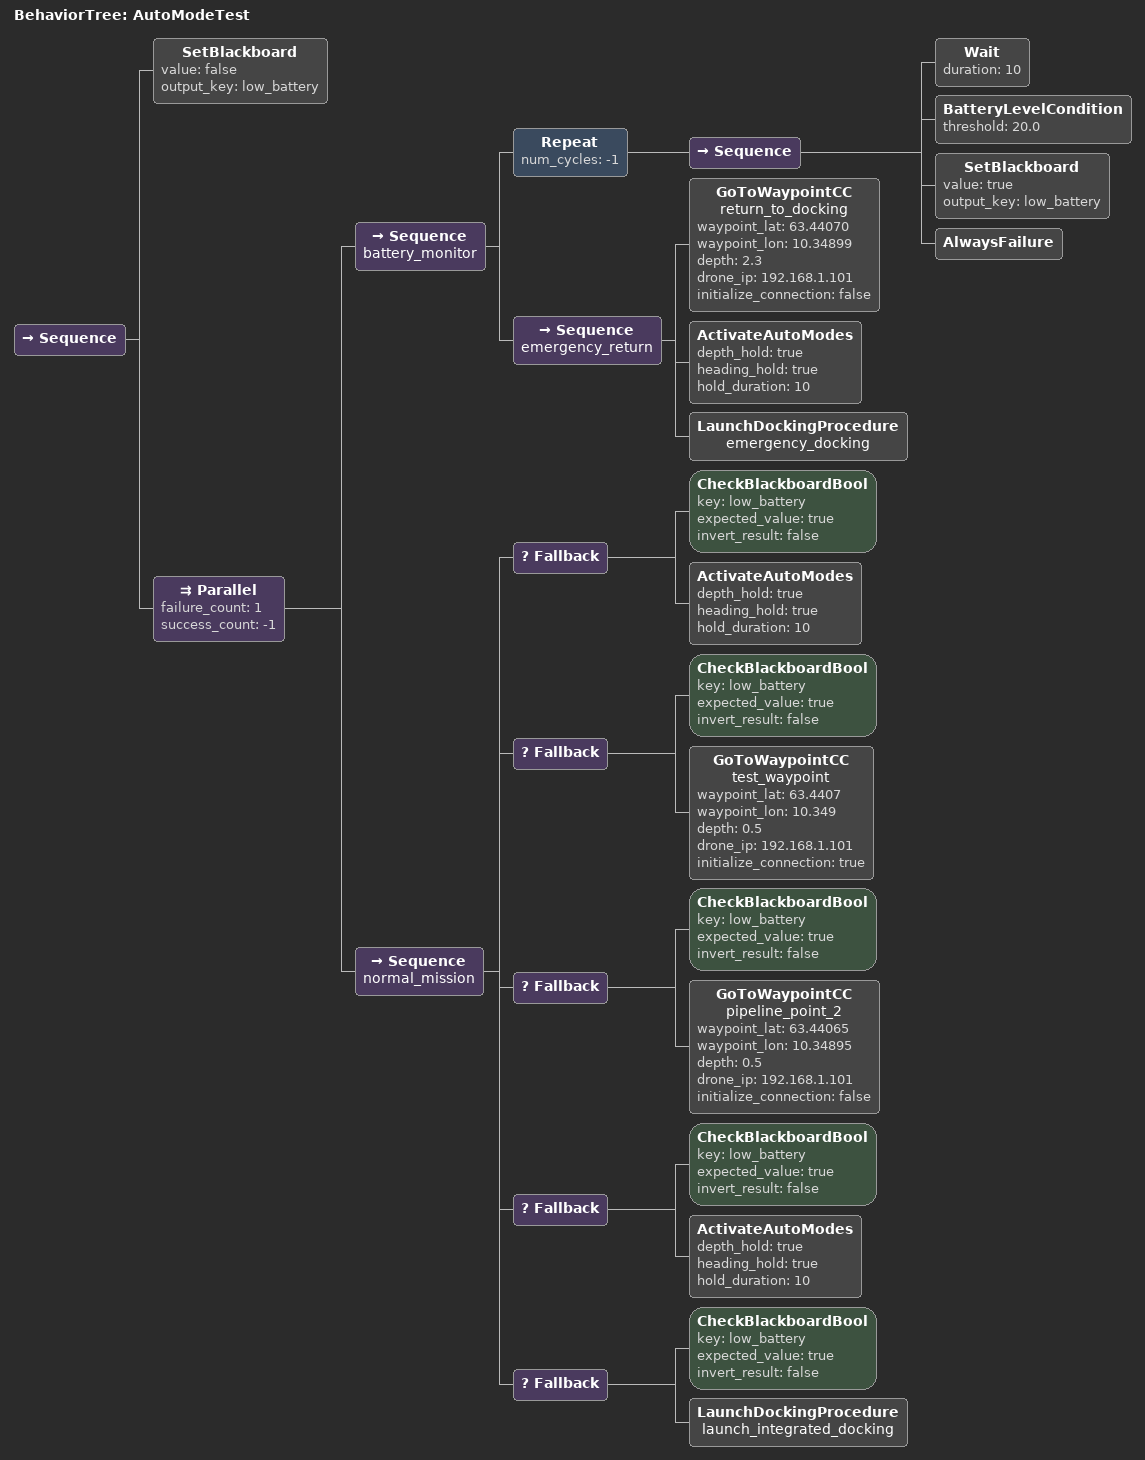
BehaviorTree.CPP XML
<?xml version="1.0" encoding="UTF-8"?>
<root BTCPP_format="4"
      main_tree_to_execute="AutoModeTest">
  <BehaviorTree ID="AutoModeTest">
    <Sequence>
      <SetBlackboard value="false"
                     output_key="low_battery"/>
      <Parallel failure_count="1"
                success_count="-1">
        <Sequence name="battery_monitor">
          <Repeat num_cycles="-1">
            <Sequence>
              <Wait duration="10"/>
              <BatteryLevelCondition threshold="20.0"/>
              <SetBlackboard value="true"
                             output_key="low_battery"/>
              <AlwaysFailure/>
            </Sequence>
          </Repeat>
          <Sequence name="emergency_return">
            <GoToWaypointCC name="return_to_docking"
                            waypoint_lat="63.44070"
                            waypoint_lon="10.34899"
                            depth="2.3"
                            drone_ip="192.168.1.101"
                            initialize_connection="false"/>
            <ActivateAutoModes depth_hold="true"
                               heading_hold="true"
                               hold_duration="10"/>
            <LaunchDockingProcedure name="emergency_docking"/>
          </Sequence>
        </Sequence>
        <Sequence name="normal_mission">
          <Fallback>
            <CheckBlackboardBool key="low_battery"
                                 expected_value="true"
                                 invert_result="false"/>
            <ActivateAutoModes depth_hold="true"
                               heading_hold="true"
                               hold_duration="10"/>
          </Fallback>
          <Fallback>
            <CheckBlackboardBool key="low_battery"
                                 expected_value="true"
                                 invert_result="false"/>
            <GoToWaypointCC name="test_waypoint"
                            waypoint_lat="63.4407"
                            waypoint_lon="10.349"
                            depth="0.5"
                            drone_ip="192.168.1.101"
                            initialize_connection="true"/>
          </Fallback>
          <Fallback>
            <CheckBlackboardBool key="low_battery"
                                 expected_value="true"
                                 invert_result="false"/>
            <GoToWaypointCC name="pipeline_point_2"
                            waypoint_lat="63.44065"
                            waypoint_lon="10.34895"
                            depth="0.5"
                            drone_ip="192.168.1.101"
                            initialize_connection="false"/>
          </Fallback>
          <Fallback>
            <CheckBlackboardBool key="low_battery"
                                 expected_value="true"
                                 invert_result="false"/>
            <ActivateAutoModes depth_hold="true"
                               heading_hold="true"
                               hold_duration="10"/>
          </Fallback>
          <Fallback>
            <CheckBlackboardBool key="low_battery"
                                 expected_value="true"
                                 invert_result="false"/>
            <LaunchDockingProcedure name="launch_integrated_docking"/>
          </Fallback>
        </Sequence>
      </Parallel>
    </Sequence>
  </BehaviorTree>

</root>
